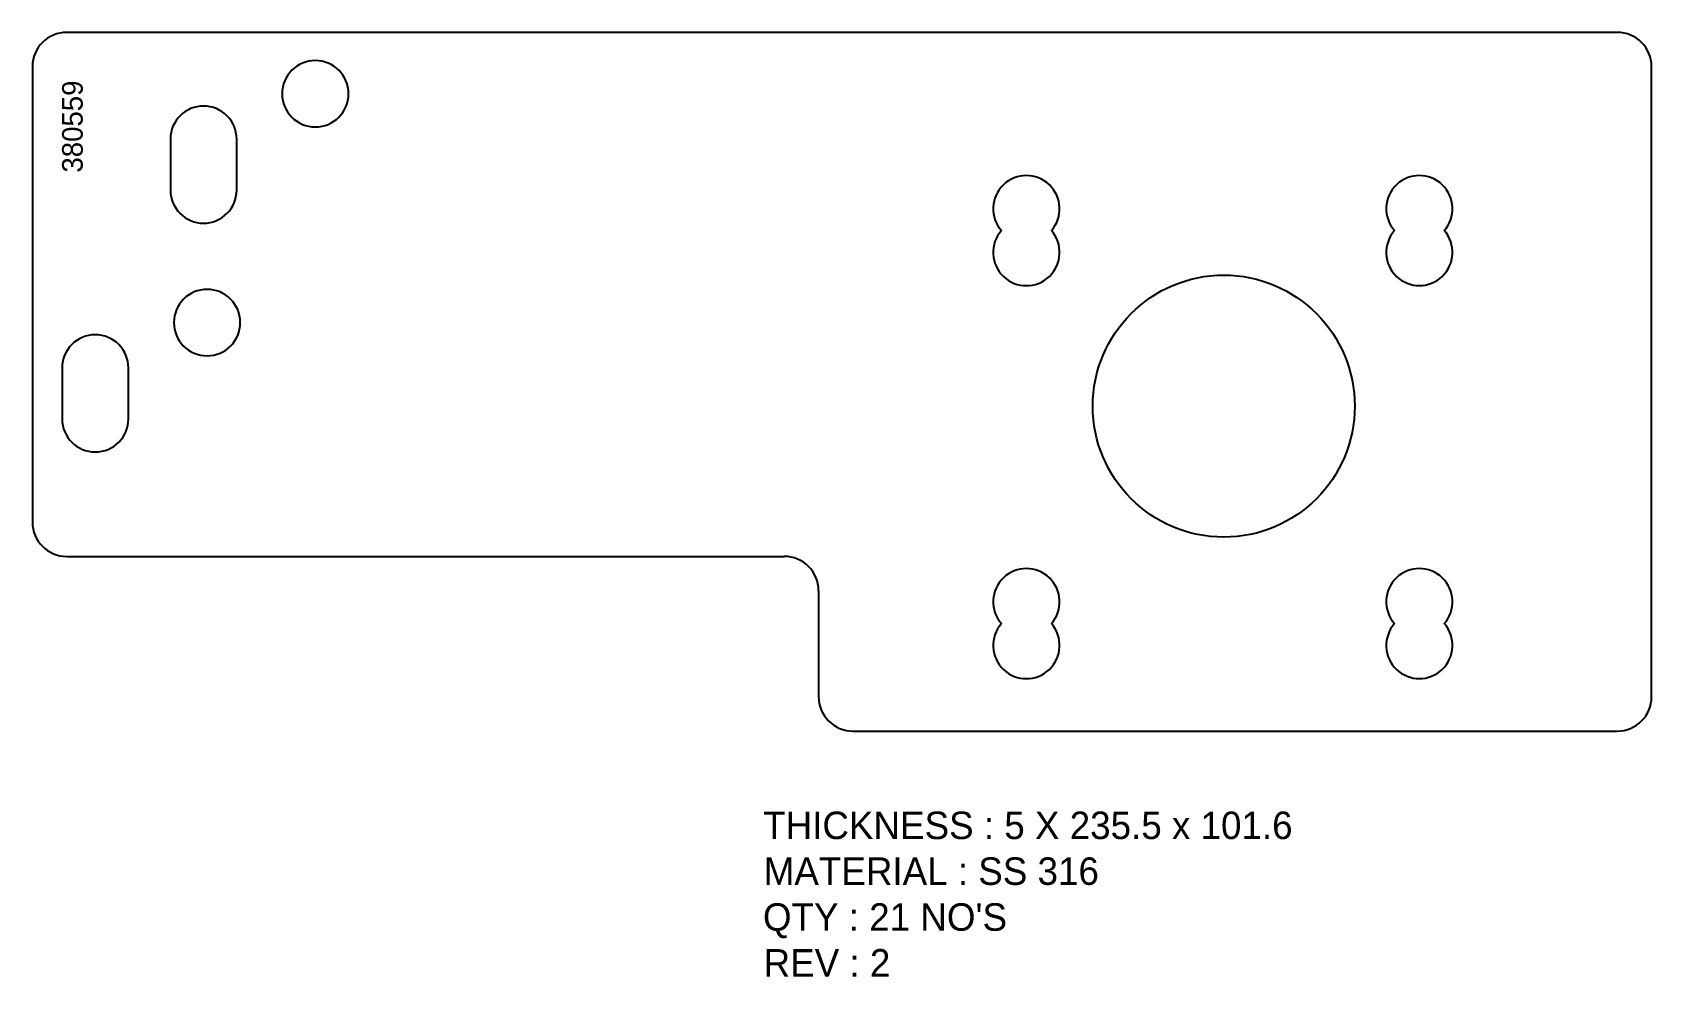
# Model space of a CAD drawing. Header units: inches. Extents: x 3146 to 3382, y 193 to 331.
import ezdxf

# ---------------------------------------------------------------- set-up
doc = ezdxf.new("R2010")
doc.units = ezdxf.units.IN
doc.header["$MEASUREMENT"] = 0
doc.layers.add('LaserCutting', color=3, linetype='Continuous')

msp = doc.modelspace()

# ---------------------------------------------------------------- linework, layer by layer
at = {"layer": 'LaserCutting'}
for p, q in [((3376.7, 330.68), (3151.2, 330.68)), ((3146.2, 325.68), (3146.2, 259.48)), ((3381.7, 234.08), (3381.7, 325.68)), ((3166.27, 315.15), (3166.27, 307.75)), ((3175.92, 307.75), (3175.92, 315.15)), ((3150.52, 281.88), (3150.52, 274.48)), ((3160.17, 274.48), (3160.17, 281.88)), ((3151.2, 254.48), (3207.75, 254.48)), ((3204, 254.48), (3255.54, 254.48)), ((3260.54, 249.48), (3260.54, 234.08)), ((3265.54, 229.08), (3376.7, 229.08))]:
    msp.add_line(p, q, dxfattribs=at)
msp.add_circle((3319.47, 276.33), 19.05, dxfattribs=at)
for centre, radius, start, end in [((3151.2, 325.68), 5, 90, 180), ((3376.7, 325.68), 5, 360, 90), ((3187.35, 321.75), 4.83, 0, 180), ((3187.35, 321.75), 4.83, 180, 0), ((3171.09, 315.15), 4.82, 360, 180), ((3290.77, 305.03), 4.83, 318.8501, 221.1499), ((3347.92, 305.03), 4.82, 318.8501, 221.1499), ((3171.09, 307.75), 4.82, 180, 0), ((3290.77, 298.68), 4.83, 138.8501, 41.1499), ((3347.92, 298.68), 4.82, 138.8501, 41.1499), ((3171.61, 288.48), 4.83, 0, 180), ((3171.61, 288.48), 4.83, 180, 360), ((3155.34, 281.88), 4.83, 360, 180), ((3155.34, 274.48), 4.82, 180, 0), ((3151.2, 259.48), 5, 180, 270), ((3255.54, 249.48), 5, 360, 90), ((3290.77, 247.88), 4.83, 318.8501, 221.1499), ((3347.92, 247.88), 4.82, 318.8501, 221.1499), ((3290.77, 241.53), 4.83, 138.8501, 41.1499), ((3347.92, 241.53), 4.82, 138.8501, 41.1499), ((3265.54, 234.08), 5, 180, 270), ((3376.7, 234.08), 5, 270, 0)]:
    msp.add_arc(centre, radius, start, end, dxfattribs=at)

# ---------------------------------------------------------------- texts
at = {"color": 7}
for s, p in [('THICKNESS : 5 X 235.5 x 101.6', (3252.48, 213.37)), ('MATERIAL : SS 316', (3252.56, 206.71)), ("QTY : 21 NO'S", (3252.45, 200.04)), ('REV : 2', (3252.55, 193.37))]:
    msp.add_text(s, height=4, dxfattribs=at).set_placement(p)
at = {"layer": 'LaserCutting', "insert": (3150.52, 310.29), "char_height": 3, "width": 37.7344, "attachment_point": 1, "rotation": 90}
msp.add_mtext('{\\fCentury Gothic|b0|i0|c0|p18;\\C1;380559}', dxfattribs=at)

doc.saveas('drawing.dxf')
